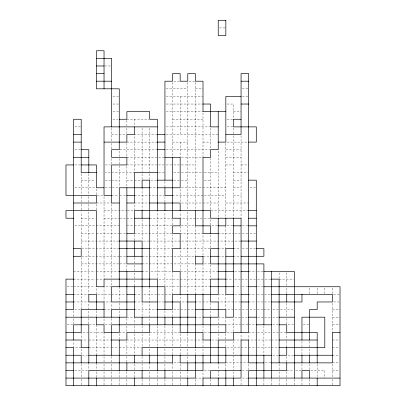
<?xml version="1.0" encoding="UTF-8"?>
<svg xmlns="http://www.w3.org/2000/svg" width="406" height="406" viewBox="0 0 406 406"><rect width="100%" height="100%" fill="white"/><g stroke="black" fill="none" stroke-linecap="round" stroke-linejoin="round"><path stroke-width="0.3" stroke-dasharray="2.03 1.52" d="M219.494 27.912L225.203 27.912M104.672 65.975L110.381 65.975M173.819 81.2L180.162 81.2M189.044 81.2L195.387 81.2M166.206 88.812L187.775 88.812M195.387 88.812L203 88.812M242.331 88.812L248.675 88.812M112.919 96.425L119.262 96.425M166.206 96.425L203 96.425M242.331 96.425L248.041 96.425M112.919 104.037L119.262 104.037M166.206 104.037L203 104.037M227.106 104.037L233.45 104.037L233.45 119.262M112.919 111.65L119.262 111.65M166.206 111.65L203 111.65M233.45 111.65L241.062 111.65M112.919 119.262L117.994 119.262M126.875 119.262L149.078 119.262M172.55 119.262L203 119.262M227.106 119.262L232.816 119.262M74.856 126.875L80.566 126.875M166.206 126.875L210.612 126.875M227.106 126.875L232.816 126.875M111.65 134.487L117.994 134.487M119.262 134.487L125.606 134.487M157.325 134.487L134.487 134.487L134.487 172.55L105.306 172.55M166.206 134.487L218.225 134.487M126.875 142.1L157.325 142.1M172.55 142.1L187.775 142.1M203 142.1L210.612 142.1M227.106 142.1L248.675 142.1M74.856 149.712L80.566 149.712M119.897 149.712L156.691 149.712M166.206 149.712L209.978 149.712M225.837 149.712L241.062 149.712M157.325 157.325L126.875 157.325L126.875 143.369M158.594 157.325L164.937 157.325M181.431 157.325L203 157.325L203 112.919M225.837 157.325L241.062 157.325M74.856 164.937L80.566 164.937M105.306 164.937L110.381 164.937M126.875 164.937L157.325 164.937M158.594 164.937L164.303 164.937M166.206 164.937L171.916 164.937M173.819 164.937L179.528 164.937M181.431 164.937L195.387 164.937M225.837 164.937L233.45 164.937M241.062 164.937L248.675 164.937M158.594 172.55L164.303 172.55M173.819 172.55L179.528 172.55M181.431 172.55L203 172.55M204.269 172.55L218.225 172.55M233.45 172.55L248.675 172.55M81.2 180.162L95.156 180.162M105.306 180.162L110.381 180.162M111.65 180.162L119.262 180.162M126.875 180.162L133.904 180.162M134.487 180.162L141.466 180.162M150.981 180.162L156.691 180.162M173.819 180.162L179.528 180.162M181.431 180.162L187.775 180.162M204.269 180.162L210.612 180.162M233.45 180.162L241.062 180.162M74.856 187.775L95.156 187.775M105.306 187.775L111.65 187.775M112.284 187.775L119.262 187.775M149.712 187.775L157.325 187.775M181.431 187.775L225.837 187.775M233.45 187.775L241.062 187.775M249.944 187.775L255.653 187.775M102.769 195.387L96.425 195.387L96.425 189.044M111.65 195.387L117.994 195.387M119.897 195.387L125.606 195.387M134.487 195.387L164.937 195.387M172.55 195.387L203 195.387M204.269 195.387L225.837 195.387M233.45 195.387L241.062 195.387M96.425 203L111.65 203M134.487 203L149.712 203M181.431 203L202.366 203M203 203L218.225 203M225.837 203L248.675 203M104.037 210.612L126.875 210.612M127.459 210.612L134.487 210.612L134.487 204.269M248.675 210.612L210.612 210.612L210.612 158.594M81.2 218.225L95.156 218.225M104.037 218.225L119.262 218.225M119.897 218.225L125.606 218.225M126.875 218.225L133.904 218.225M149.712 218.225L172.55 218.225M195.387 218.225L180.162 218.225L180.162 211.881M196.656 218.225L203 218.225M204.269 218.225L209.978 218.225M74.856 225.837L119.262 225.837M126.875 225.837L133.904 225.837M134.487 225.837L172.55 225.837L172.55 219.494M211.881 225.837L218.225 225.837M227.106 225.837L233.45 225.837M242.331 225.837L248.041 225.837M81.2 233.45L95.156 233.45M96.425 233.45L119.262 233.45M119.897 233.45L125.606 233.45M134.487 233.45L172.55 233.45M218.225 233.45L233.45 233.45M234.719 233.45L241.062 233.45M242.331 233.45L248.041 233.45M249.944 233.45L256.287 233.45M81.2 241.062L119.262 241.062M143.369 241.062L149.078 241.062M149.712 241.062L241.062 241.062M119.262 248.675L81.2 248.675L81.2 211.881M149.712 248.675L172.55 248.675L172.55 234.719M218.225 248.675L225.837 248.675L225.837 225.837M233.45 248.675L240.428 248.675M242.331 248.675L248.675 248.675M249.944 248.675L256.287 248.675M119.262 256.287L81.2 256.287L81.2 309.575L74.856 309.575M119.897 256.287L126.875 256.287M142.1 256.287L195.387 256.287L195.387 225.837L180.162 225.837L180.162 233.45L203 233.45L203 256.287L210.612 256.287M218.225 256.287L225.203 256.287M233.45 256.287L240.428 256.287M81.2 263.9L119.262 263.9M119.897 263.9L125.606 263.9M142.1 263.9L195.387 263.9L195.387 294.35M73.587 271.512L95.156 271.512M96.425 271.512L119.262 271.512M142.1 271.512L149.078 271.512M150.981 271.512L172.55 271.512L172.55 294.35L142.1 294.35M218.225 271.512L180.162 271.512L180.162 248.675L210.612 248.675L210.612 234.719M234.719 271.512L241.062 271.512M248.675 271.512L256.287 271.512M257.556 271.512L263.9 271.512M73.587 279.125L95.156 279.125M96.425 279.125L102.769 279.125M225.837 279.125L232.816 279.125M234.719 279.125L248.675 279.125M249.944 279.125L256.287 279.125M257.556 279.125L263.9 279.125M265.169 279.125L271.512 279.125M279.125 279.125L293.716 279.125M67.244 286.737L72.953 286.737M73.587 286.737L95.156 286.737M210.612 286.737L164.937 286.737L164.937 211.881M233.45 286.737L241.062 286.737M242.331 286.737L248.675 286.737M257.556 286.737L263.9 286.737M73.587 294.35L88.812 294.35M110.381 294.35L96.425 294.35L96.425 288.006M111.65 294.35L125.606 294.35M134.487 294.35L141.466 294.35M218.225 294.35L225.837 294.35L225.837 309.575L241.062 309.575M234.719 294.35L241.062 294.35M248.675 294.35L256.287 294.35M257.556 294.35L270.878 294.35M333.681 294.35L340.025 294.35M73.587 301.962L88.812 301.962M111.65 301.962L104.037 301.962L104.037 286.737L111.65 286.737L111.65 280.394M134.487 301.962L142.1 301.962M158.594 301.962L164.937 301.962M187.775 301.962L180.162 301.962L180.162 294.35M195.387 301.962L210.612 301.962M233.45 301.962L218.225 301.962L218.225 295.619M234.719 301.962L241.062 301.962M248.675 301.962L256.287 301.962M257.556 301.962L270.878 301.962M333.681 301.962L340.025 301.962M104.037 309.575L111.65 309.575L111.65 303.231M134.487 309.575L157.325 309.575M173.819 309.575L195.387 309.575M242.331 309.575L248.041 309.575M249.944 309.575L255.653 309.575M257.556 309.575L263.266 309.575M263.9 309.575L270.878 309.575M272.781 309.575L279.125 309.575M280.394 309.575L293.716 309.575M332.412 309.575L340.025 309.575M126.875 317.187L134.487 317.187L134.487 324.8M195.387 317.187L202.366 317.187M234.719 317.187L248.675 317.187M257.556 317.187L270.878 317.187M272.781 317.187L279.125 317.187M332.412 317.187L340.025 317.187M67.244 324.8L72.953 324.8M241.062 324.8L225.837 324.8L225.837 317.187L218.225 317.187L218.225 324.8M242.331 324.8L248.041 324.8M248.675 324.8L256.287 324.8M272.781 324.8L278.491 324.8M288.006 324.8L293.716 324.8M303.231 324.8L308.941 324.8M332.412 324.8L340.025 324.8M102.769 332.412L81.2 332.412L81.2 340.025L87.544 340.025M119.262 332.412L125.606 332.412M149.712 332.412L180.162 332.412M204.269 332.412L210.612 332.412M227.106 332.412L233.45 332.412L233.45 318.456M248.675 332.412L256.287 332.412M257.556 332.412L270.878 332.412M272.781 332.412L278.491 332.412M280.394 332.412L286.103 332.412M88.812 340.025L111.65 340.025M126.875 340.025L203 340.025M211.881 340.025L218.225 340.025L218.225 333.681M233.45 340.025L241.062 340.025L241.062 333.681M270.878 340.025L248.675 340.025L248.675 333.681M271.512 340.025L279.125 340.025M332.412 340.025L339.391 340.025M81.2 347.637L73.587 347.637L73.587 341.294M88.812 347.637L110.381 347.637M111.65 347.637L117.994 347.637M119.262 347.637L141.466 347.637M227.106 347.637L248.041 347.637M248.675 347.637L256.287 347.637M257.556 347.637L270.878 347.637M271.512 347.637L278.491 347.637M332.412 347.637L339.391 347.637M82.469 355.25L87.544 355.25M272.781 355.25L279.125 355.25M288.006 355.25L293.716 355.25M332.412 355.25L339.391 355.25M179.528 362.862L172.55 362.862L172.55 369.841M225.837 362.862L248.675 362.862M265.169 362.862L270.878 362.862M332.412 362.862L339.391 362.862M74.856 370.475L87.544 370.475M204.269 370.475L209.978 370.475M242.331 370.475L248.675 370.475L248.675 364.131M286.737 370.475L293.716 370.475M295.619 370.475L301.328 370.475M310.844 370.475L324.8 370.475L324.8 378.087M332.412 370.475L339.391 370.475M195.387 378.087L203 378.087L203 370.475M242.331 378.087L248.675 378.087M332.412 288.006L332.412 293.716M332.412 303.231L332.412 332.412M332.412 364.131L332.412 378.087M332.412 379.356L332.412 385.7M324.8 288.006L324.8 293.716M317.187 288.006L317.187 294.35M317.187 364.131L317.187 378.087M309.575 288.006L309.575 294.35M309.575 341.294L309.575 347.003M309.575 348.906L309.575 354.616M309.575 364.131L309.575 370.475M309.575 379.356L309.575 385.066M301.962 341.294L301.962 347.637M301.962 348.906L301.962 355.25M301.962 364.131L301.962 370.475M301.962 379.356L301.962 385.7M294.35 379.356L294.35 385.7M286.737 272.781L286.737 286.737M286.737 288.006L286.737 294.35M286.737 303.231L286.737 317.187M286.737 318.456L286.737 324.8M286.737 332.412L286.737 340.025M286.737 341.294L286.737 347.637M286.737 356.519L286.737 362.862M286.737 371.744L286.737 378.087M286.737 379.356L286.737 385.7M279.125 272.781L279.125 278.491M279.125 364.131L279.125 369.841M279.125 371.744L279.125 378.087M279.125 379.356L279.125 385.7M271.512 379.356L271.512 385.7M263.9 326.069L263.9 355.25M263.9 379.356L263.9 385.7M241.062 135.756L241.062 218.225M241.062 379.356L241.062 385.7M233.45 128.144L233.45 134.487M233.45 135.756L233.45 218.225M233.45 341.294L233.45 370.475M233.45 371.744L233.45 378.087M225.837 143.369L225.837 218.225M225.837 333.681L225.837 340.025M225.837 341.294L225.837 347.637M225.837 364.131L225.837 370.475M218.225 150.981L218.225 218.225M218.225 326.069L218.225 332.412M218.225 362.862L218.225 369.841M218.225 370.475L218.225 378.087M210.612 128.144L210.612 149.712M210.612 219.494L210.612 225.837M210.612 303.231L210.612 309.575M210.612 310.844L210.612 317.187M210.612 379.356L210.612 385.7M203 294.35L203 263.9L210.612 263.9L210.612 279.125L157.325 279.125L157.325 210.612M203 326.069L203 332.412M203 341.294L203 347.637M203 348.906L203 355.25M195.387 82.469L195.387 210.612M195.387 348.906L195.387 355.25M195.387 379.356L195.387 385.7M187.775 82.469L187.775 210.612M187.775 211.881L187.775 294.35M187.775 333.681L187.775 347.637M187.775 348.906L187.775 355.25M187.775 356.519L187.775 362.862M187.775 371.744L187.775 377.453M180.162 96.425L180.162 134.487M180.162 142.1L180.162 157.325M180.162 189.044L180.162 202.366M180.162 333.681L180.162 347.637M180.162 348.906L180.162 355.25M180.162 364.131L180.162 370.475M180.162 371.744L180.162 378.087M180.162 379.356L180.162 385.7M172.55 82.469L172.55 157.325M172.55 310.844L172.55 317.187M172.55 326.069L172.55 347.637M172.55 348.906L172.55 355.25M172.55 371.744L172.55 378.087M172.55 379.356L172.55 385.7M164.937 181.431L164.937 187.141M164.937 196.656L164.937 203M164.937 310.844L164.937 317.187M164.937 326.069L164.937 347.637M164.937 348.906L164.937 355.25M164.937 356.519L164.937 362.862M164.937 364.131L164.937 369.841M164.937 379.356L164.937 385.7M157.325 326.069L157.325 347.637M157.325 371.744L157.325 378.087M157.325 379.356L157.325 385.7M149.712 128.144L149.712 172.55M149.712 173.819L149.712 180.162M149.712 286.737L149.712 324.166M149.712 333.681L149.712 347.637M149.712 348.906L149.712 355.25M149.712 362.862L149.712 369.841M149.712 371.744L149.712 378.087M149.712 379.356L149.712 385.7M142.1 128.144L142.1 172.55M142.1 173.819L142.1 180.162M142.1 187.775L142.1 210.612M142.1 219.494L142.1 241.062M142.1 303.231L142.1 317.187M142.1 326.069L142.1 332.412M142.1 333.681L142.1 347.637M142.1 356.519L142.1 369.841M142.1 379.356L142.1 385.7M134.487 119.262L134.487 126.875M134.487 234.719L134.487 241.062M134.487 257.556L134.487 263.9M134.487 265.169L134.487 271.512M134.487 272.781L134.487 279.125M134.487 280.394L134.487 286.737M134.487 326.069L134.487 332.412M134.487 333.681L134.487 355.25M134.487 364.131L134.487 369.841M134.487 371.744L134.487 378.087M126.875 120.531L126.875 126.875M126.875 128.144L126.875 134.487M126.875 166.206L126.875 187.775M126.875 265.169L126.875 270.878M126.875 318.456L126.875 324.8M126.875 326.069L126.875 332.412M126.875 341.294L126.875 355.25M126.875 356.519L126.875 362.862M126.875 371.744L126.875 378.087M126.875 379.356L126.875 385.7M119.262 150.981L119.262 157.325M119.262 158.594L119.262 187.141M119.262 286.737L119.262 301.962M119.262 303.231L119.262 309.575M119.262 310.844L119.262 317.187M119.262 333.681L119.262 340.025M119.262 371.744L119.262 378.087M119.262 379.356L119.262 385.7M111.65 128.144L111.65 142.1M111.65 143.369L111.65 149.078M111.65 158.594L111.65 164.937M111.65 204.269L111.65 279.125M111.65 318.456L111.65 324.8L104.037 324.8L104.037 317.187M111.65 356.519L111.65 362.862M111.65 364.131L111.65 369.841M111.65 371.744L111.65 378.087M111.65 379.356L111.65 385.7M104.037 196.656L104.037 279.125M104.037 332.412L104.037 355.25M104.037 356.519L104.037 362.862M104.037 364.131L104.037 370.475M104.037 371.744L104.037 378.087M104.037 379.356L104.037 385.7M96.425 204.269L96.425 209.978M96.425 310.844L96.425 317.187M96.425 355.25L96.425 324.8L88.812 324.8L88.812 303.231M96.425 362.862L96.425 370.475M96.425 371.744L96.425 377.453M88.812 173.819L88.812 195.387M88.812 196.656L88.812 203M88.812 204.269L88.812 210.612M88.812 211.881L88.812 293.716M88.812 362.862L88.812 370.475M81.2 173.819L81.2 195.387M81.2 196.656L81.2 203M81.2 204.269L81.2 210.612M81.2 348.906L81.2 355.25M81.2 364.131L81.2 377.453M81.2 379.356L81.2 385.7M73.587 310.844L73.587 317.187M73.587 318.456L73.587 324.8"/><path stroke-width="0.61" d="M96.425 58.362L111.65 58.362L111.65 126.875M96.425 65.975L104.037 65.975M96.425 73.587L104.037 73.587M96.425 81.2L111.65 81.2M241.062 81.2L248.675 81.2M241.062 96.425L225.837 96.425L225.837 142.1L218.225 142.1M203 104.037L210.612 104.037L210.612 126.875L218.225 126.875M241.062 104.037L248.675 104.037M225.837 111.65L203 111.65L203 81.2L195.387 81.2L195.387 73.587L187.775 73.587L187.775 81.2L180.162 81.2L180.162 73.587L172.55 73.587L172.55 81.2L164.937 81.2L164.937 180.162M119.262 119.262L126.875 119.262L126.875 111.65L149.712 111.65L149.712 119.262L157.325 119.262L157.325 210.612M241.062 119.262L233.45 119.262L233.45 126.875L256.287 126.875L256.287 142.1L248.675 142.1M157.325 126.875L104.037 126.875L104.037 195.387L111.65 195.387M73.587 134.487L81.2 134.487M157.325 134.487L164.937 134.487M225.837 134.487L241.062 134.487L241.062 73.587L248.675 73.587L248.675 332.412L233.45 332.412L233.45 340.025L218.225 340.025L218.225 362.862M73.587 142.1L81.2 142.1M104.037 142.1L126.875 142.1L126.875 134.487L134.487 134.487L134.487 126.875M157.325 142.1L164.937 142.1M81.2 149.712L88.812 149.712L88.812 172.55M157.325 149.712L164.937 149.712M73.587 157.325L88.812 157.325M164.937 157.325L180.162 157.325L180.162 187.775L157.325 187.775M73.587 164.937L65.975 164.937L65.975 195.387L96.425 195.387L96.425 203L73.587 203M81.2 164.937L96.425 164.937L96.425 187.775L104.037 187.775M96.425 172.55L81.2 172.55L81.2 119.262L73.587 119.262L73.587 309.575L65.975 309.575M157.325 172.55L134.487 172.55L134.487 203L126.875 203M157.325 180.162L172.55 180.162M248.675 180.162L256.287 180.162L256.287 385.7M149.712 187.775L119.262 187.775L119.262 286.737M126.875 195.387L134.487 195.387M172.55 195.387L164.937 195.387L164.937 187.775M119.262 203L111.65 203L111.65 164.937L126.875 164.937L126.875 157.325L111.65 157.325L111.65 149.712L119.262 149.712L119.262 88.812L96.425 88.812L96.425 50.75L104.037 50.75L104.037 88.812M149.712 203L180.162 203L180.162 210.612M248.675 210.612L256.287 210.612M73.587 218.225L65.975 218.225L65.975 210.612L96.425 210.612L96.425 286.737L104.037 286.737L104.037 279.125L157.325 279.125L157.325 324.8M134.487 218.225L149.712 218.225M248.675 218.225L256.287 218.225M218.225 225.837L225.837 225.837L225.837 218.225M233.45 225.837L241.062 225.837M248.675 225.837L256.287 225.837M126.875 233.45L134.487 233.45L134.487 210.612L210.612 210.612L210.612 218.225L241.062 218.225L241.062 332.412M218.225 233.45L203 233.45L203 157.325L210.612 157.325L210.612 149.712L218.225 149.712L218.225 111.65M119.262 241.062L142.1 241.062L142.1 301.962L157.325 301.962M241.062 241.062L256.287 241.062M73.587 248.675L81.2 248.675L81.2 256.287L73.587 256.287M119.262 248.675L149.712 248.675M218.225 248.675L210.612 248.675L210.612 263.9L263.9 263.9L263.9 324.8M233.45 248.675L225.837 248.675L225.837 294.35L233.45 294.35M256.287 248.675L263.9 248.675L263.9 256.287L241.062 256.287M126.875 256.287L142.1 256.287M210.612 256.287L218.225 256.287M225.837 256.287L233.45 256.287M142.1 263.9L126.875 263.9L126.875 187.775M119.262 271.512L142.1 271.512M218.225 271.512L233.45 271.512M241.062 271.512L248.675 271.512M263.9 271.512L294.35 271.512L294.35 378.087M73.587 279.125L65.975 279.125L65.975 385.7L340.025 385.7L340.025 286.737L263.9 286.737M225.837 279.125L210.612 279.125L210.612 301.962L218.225 301.962L218.225 317.187L203 317.187M271.512 279.125L279.125 279.125L279.125 362.862M210.612 286.737L233.45 286.737M248.675 286.737L256.287 286.737M65.975 294.35L73.587 294.35M126.875 294.35L134.487 294.35M241.062 294.35L248.675 294.35M271.512 294.35L332.412 294.35L332.412 301.962L317.187 301.962L317.187 309.575L309.575 309.575L309.575 340.025M65.975 301.962L73.587 301.962M134.487 301.962L111.65 301.962L111.65 286.737L164.937 286.737L164.937 309.575M164.937 301.962L180.162 301.962L180.162 332.412L203 332.412L203 340.025L210.612 340.025M187.775 301.962L195.387 301.962M241.062 301.962L248.675 301.962M271.512 301.962L301.962 301.962L301.962 294.35M104.037 309.575L81.2 309.575L81.2 332.412L65.975 332.412M134.487 309.575L111.65 309.575L111.65 317.187M157.325 309.575L172.55 309.575L172.55 294.35L218.225 294.35L218.225 218.225M195.387 309.575L225.837 309.575L225.837 317.187L233.45 317.187L233.45 218.225M65.975 317.187L126.875 317.187L126.875 271.512M195.387 317.187L134.487 317.187L134.487 286.737M248.675 317.187L256.287 317.187M279.125 317.187L294.35 317.187M256.287 324.8L271.512 324.8M279.125 324.8L286.737 324.8L286.737 332.412L317.187 332.412L317.187 362.862M210.612 332.412L225.837 332.412L225.837 324.8L111.65 324.8L111.65 355.25M340.025 332.412L332.412 332.412L332.412 362.862L271.512 362.862M65.975 340.025L81.2 340.025L81.2 347.637L88.812 347.637M111.65 340.025L126.875 340.025L126.875 332.412L149.712 332.412L149.712 324.8M279.125 340.025L317.187 340.025M65.975 347.637L73.587 347.637L73.587 385.7M279.125 347.637L324.8 347.637L324.8 317.187L301.962 317.187L301.962 340.025M65.975 355.25L81.2 355.25L81.2 362.862M88.812 355.25L271.512 355.25M279.125 355.25L286.737 355.25L286.737 347.637M294.35 355.25L332.412 355.25M65.975 362.862L172.55 362.862L172.55 355.25M263.9 362.862L248.675 362.862L248.675 340.025L241.062 340.025L241.062 378.087L203 378.087L203 385.7M65.975 370.475L73.587 370.475M241.062 370.475L210.612 370.475L210.612 378.087M65.975 378.087L195.387 378.087L195.387 355.25M248.675 378.087L340.025 378.087M317.187 378.087L317.187 385.7M309.575 355.25L309.575 362.862M309.575 378.087L309.575 370.475L301.962 370.475L301.962 378.087M301.962 355.25L301.962 362.862M286.737 294.35L286.737 301.962M286.737 362.862L286.737 370.475L248.675 370.475L248.675 385.7M271.512 271.512L271.512 378.087M263.9 355.25L263.9 378.087M233.45 378.087L233.45 385.7M225.837 370.475L225.837 385.7M218.225 378.087L218.225 385.7M210.612 233.45L210.612 225.837L195.387 225.837L195.387 210.612M210.612 317.187L210.612 362.862M203 294.35L203 324.8M203 355.25L203 370.475L88.812 370.475L88.812 385.7M195.387 294.35L195.387 347.637M187.775 294.35L187.775 332.412M187.775 362.862L187.775 370.475M187.775 378.087L187.775 385.7M180.162 294.35L180.162 271.512L172.55 271.512L172.55 248.675L180.162 248.675L180.162 233.45L172.55 233.45L172.55 225.837L180.162 225.837L180.162 218.225L172.55 218.225L172.55 157.325M180.162 355.25L180.162 362.862L225.837 362.862L225.837 347.637L142.1 347.637L142.1 355.25M172.55 317.187L172.55 324.8M164.937 203L164.937 210.612M164.937 317.187L164.937 324.8M164.937 370.475L164.937 378.087M157.325 347.637L157.325 370.475M149.712 286.737L149.712 180.162L142.1 180.162L142.1 187.775M149.712 355.25L149.712 362.862M142.1 210.612L142.1 218.225M142.1 317.187L142.1 324.8M142.1 370.475L142.1 378.087M134.487 241.062L134.487 256.287M134.487 355.25L134.487 362.862M134.487 378.087L134.487 385.7M126.875 362.862L126.875 370.475M119.262 317.187L119.262 332.412L104.037 332.412L104.037 324.8L96.425 324.8L96.425 317.187M119.262 340.025L119.262 370.475M104.037 317.187L104.037 301.962L88.812 301.962L88.812 294.35L96.425 294.35L96.425 309.575M96.425 355.25L96.425 362.862M96.425 378.087L96.425 385.7M88.812 362.862L88.812 324.8L73.587 324.8L73.587 340.025M225.837 20.3L218.225 20.3L218.225 35.525L225.837 35.525L225.837 20.3M203 256.287L195.387 256.287L195.387 263.9L203 263.9L203 256.287"/></g></svg>
